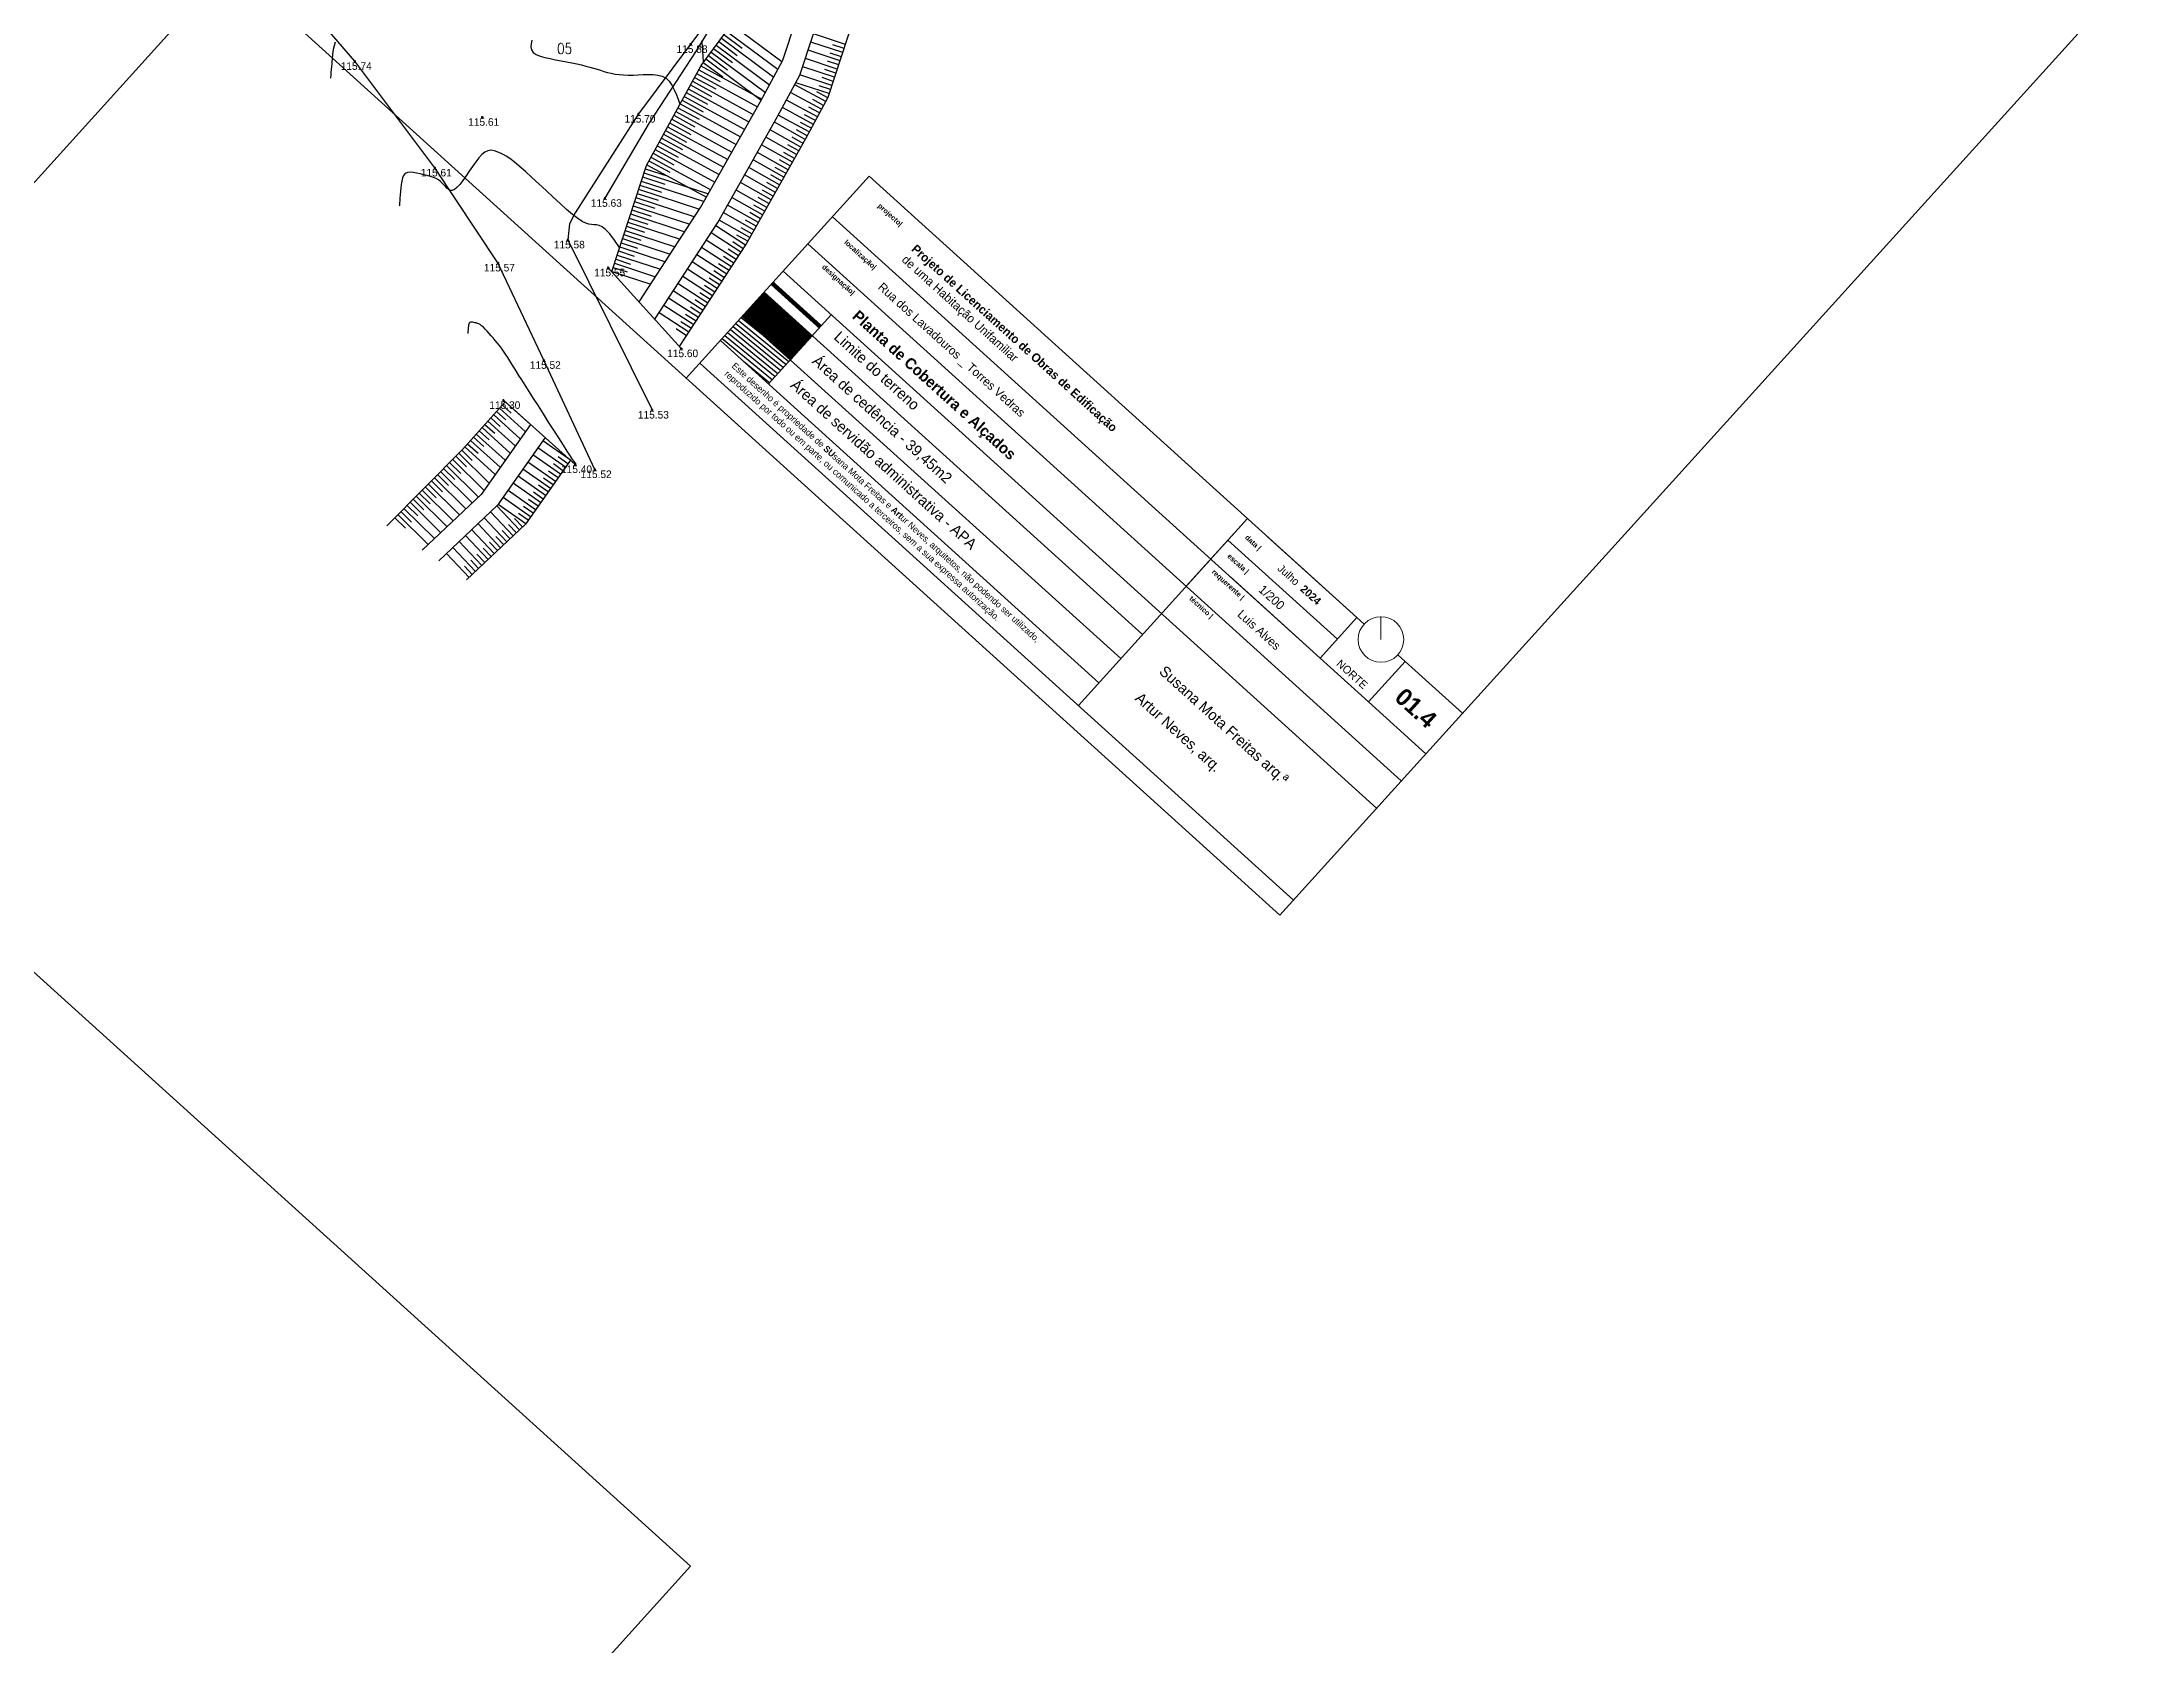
# Model space of a CAD drawing. Extents: x -196763 to -87592, y -65703 to -55832.
# Drawn here: x -87689.5 to -87592.4, y -65549.9 to -65475.8 of the extents above; entities that cross this region are included whole.
import ezdxf
from ezdxf.enums import TextEntityAlignment as Align

# ---------------------------------------------------------------- set-up
doc = ezdxf.new("R2010")
doc.units = 0
doc.header["$MEASUREMENT"] = 0
doc.header["$PDMODE"] = 34
doc.header["$PDSIZE"] = 0.05
doc.linetypes.add('DASHED', pattern=[70, 50, -20])
for name, color, linetype in [('0_coordinates', 1, 'Continuous'), ('0_PROP.trama', 251, 'Continuous'), ('0_PROPfinal', 4, 'Continuous'), ('CV', 8, 'Continuous'), ('CVD', 6, 'Continuous'), ('LEVTP_BERMA', 6, 'Continuous'), ('LEVTP_MURO', 1, 'Continuous'), ('LEVTP_RIBEIRA', 8, 'Continuous'), ('POINTS', 2, 'Continuous'), ('Z', 1, 'Continuous')]:
    doc.layers.add(name, color=color, linetype=linetype)
doc.layers.add('0_folha', color=7, linetype='Continuous', lineweight=9)
doc.layers.add('0_Limites_Terreno', color=30, linetype='DASHED', lineweight=35)
doc.styles.add('coordinates', font='romans', dxfattribs={"width": 0.8})
doc.styles.add('creativespace', font='GOTHIC.TTF')

msp = doc.modelspace()

# ---------------------------------------------------------------- hatches: boundary and pattern name
at = {"layer": '0_PROP.trama'}
h = msp.add_hatch(dxfattribs=at)
h.set_pattern_fill('ANSI31', color=5, scale=1.5, angle=-42.14304)
h.set_pattern_definition([(320.71392, (-87513.85634, -65593.4135), (0.11872367, 0.14512388), [])])
h.paths.add_polyline_path([(-87657.132, -65488.466), (-87658.139, -65489.578), (-87655.914, -65491.591), (-87654.908, -65490.479)])
at = {"layer": '0_PROPfinal', "linetype": 'Continuous', "transparency": 33554498}
h = msp.add_hatch(dxfattribs=at)
h.set_pattern_fill('ANSI32', color=30, scale=0.047)
h.set_pattern_definition([(2.856958, (-87859.235763, -65640.939184), (-0.0008784769, 0.0176030936), []), (2.856958, (-87859.229602, -65640.944759), (-0.0008784769, 0.0176030936), [])])
h.paths.add_polyline_path([(-87656.126, -65487.353), (-87657.132, -65488.466), (-87654.908, -65490.479), (-87653.901, -65489.366)])

# ---------------------------------------------------------------- linework, layer by layer
at = {"layer": '0_folha'}
for p, q in [((-87632.287, -65516.153), (-87709.58, -65446.208)), ((-87592.431, -65472.11), (-87632.287, -65516.153)), ((-87659.529, -65546.257), (-87736.822, -65476.312)), ((-87651.274, -65481.992), (-87659.722, -65491.327)), ((-87653.022, -65488.395), (-87655.914, -65491.591)), ((-87627.609, -65503.406), (-87627.609, -65502.351)), ((-87659.529, -65546.257), (-87699.385, -65590.3))]:
    msp.add_line(p, q, dxfattribs=at)
at = {"layer": '0_folha', "color": 7}
for p, q in [((-87651.274, -65481.992), (-87628.727, -65502.395)), ((-87652.965, -65483.86), (-87630.418, -65504.264)), ((-87654.106, -65485.121), (-87626.671, -65509.948)), ((-87655.247, -65486.382), (-87627.812, -65511.208)), ((-87656.126, -65487.353), (-87638.636, -65503.181)), ((-87656.126, -65487.353), (-87638.636, -65503.181)), ((-87657.132, -65488.466), (-87639.642, -65504.293)), ((-87658.139, -65489.578), (-87640.649, -65505.405)), ((-87658.139, -65489.578), (-87640.649, -65505.405)), ((-87659.088, -65490.627), (-87631.654, -65515.453)), ((-87633.784, -65497.819), (-87641.598, -65506.454)), ((-87633.784, -65497.819), (-87636.616, -65500.948)), ((-87634.683, -65498.812), (-87629.626, -65503.389)), ((-87632.872, -65498.644), (-87628.727, -65502.395)), ((-87634.563, -65500.513), (-87630.418, -65504.264)), ((-87628.727, -65502.395), (-87630.418, -65504.264)), ((-87628.392, -65502.699), (-87628.727, -65502.395)), ((-87628.184, -65506.285), (-87630.418, -65504.264)), ((-87626.493, -65504.417), (-87628.184, -65506.285)), ((-87626.493, -65504.417), (-87626.828, -65504.113)), ((-87626.493, -65504.417), (-87623.839, -65506.818)), ((-87628.184, -65506.285), (-87625.53, -65508.687))]:
    msp.add_line(p, q, dxfattribs=at)
msp.add_circle((-87627.609, -65503.406), 1.054, dxfattribs=at)
at = {"layer": '0_Limites_Terreno', "ltscale": 0.02, "const_width": 0.2, "flags": 128}
msp.add_lwpolyline([(-87655.743, -65486.945), (-87653.526, -65488.951)], dxfattribs=at)
at = {"layer": '0_PROPfinal', "linetype": 'Continuous'}
msp.add_ray((-87789.64, -65592.525), (0.6709838, 0.741472), dxfattribs=at)
at = {"layer": 'CV', "linetype": 'Continuous'}
for points in [[(-87666.86, -65475.704, 0), (-87666.892, -65475.863, 0), (-87666.9, -65476.012, 0), (-87666.871, -65476.147, 0), (-87666.794, -65476.264, 0), (-87666.794, -65476.264, 0), (-87666.661, -65476.359, 0), (-87666.48, -65476.436, 0), (-87666.263, -65476.499, 0), (-87666.021, -65476.552, 0), (-87665.767, -65476.601, 0), (-87665.767, -65476.601, 0), (-87665.512, -65476.649, 0), (-87665.261, -65476.697, 0), (-87665.018, -65476.746, 0), (-87664.785, -65476.794, 0), (-87664.569, -65476.843, 0), (-87664.569, -65476.843, 0), (-87664.369, -65476.892, 0), (-87664.185, -65476.941, 0), (-87664.013, -65476.991, 0), (-87663.848, -65477.04, 0), (-87663.687, -65477.09, 0), (-87663.687, -65477.09, 0), (-87663.526, -65477.139, 0), (-87663.362, -65477.186, 0), (-87663.193, -65477.229, 0), (-87663.014, -65477.264, 0), (-87662.823, -65477.289, 0), (-87662.823, -65477.289, 0), (-87662.619, -65477.304, 0), (-87662.402, -65477.309, 0), (-87662.177, -65477.308, 0), (-87661.945, -65477.301, 0), (-87661.711, -65477.292, 0), (-87661.711, -65477.292, 0), (-87661.477, -65477.284, 0), (-87661.249, -65477.287, 0), (-87661.032, -65477.31, 0), (-87660.833, -65477.363, 0), (-87660.657, -65477.457, 0), (-87660.657, -65477.457, 0), (-87660.508, -65477.599, 0), (-87660.383, -65477.781, 0), (-87660.274, -65477.994, 0), (-87660.178, -65478.226, 0), (-87660.087, -65478.47, 0), (-87660.087, -65478.47, 0), (-87660.018, -65478.659, 0)], [(-87676.153, -65477.458, 0), (-87676.14, -65477.301, 0), (-87676.13, -65477.191, 0), (-87676.118, -65477.058, 0), (-87676.105, -65476.918, 0), (-87676.094, -65476.785, 0), (-87676.084, -65476.675, 0), (-87676.084, -65476.675, 0), (-87676.077, -65476.597, 0), (-87676.072, -65476.542, 0), (-87676.068, -65476.494, 0), (-87676.063, -65476.439, 0), (-87676.056, -65476.361, 0), (-87676.056, -65476.361, 0), (-87676.045, -65476.25, 0), (-87676.024, -65476.11, 0), (-87675.988, -65475.951, 0), (-87675.929, -65475.781, 0)], [(-87662.805, -65485.278, 0), (-87663.035, -65484.948, 0), (-87663.262, -65484.656, 0), (-87663.262, -65484.656, 0), (-87663.453, -65484.455, 0), (-87663.613, -65484.331, 0), (-87663.75, -65484.264, 0), (-87663.872, -65484.236, 0), (-87663.986, -65484.228, 0), (-87663.986, -65484.228, 0), (-87664.1, -65484.22, 0), (-87664.223, -65484.201, 0), (-87664.363, -65484.157, 0), (-87664.53, -65484.076, 0), (-87664.732, -65483.947, 0), (-87664.732, -65483.947, 0), (-87664.974, -65483.761, 0), (-87665.252, -65483.526, 0), (-87665.555, -65483.254, 0), (-87665.876, -65482.958, 0), (-87666.206, -65482.65, 0), (-87666.206, -65482.65, 0), (-87666.536, -65482.341, 0), (-87666.858, -65482.043, 0), (-87667.161, -65481.767, 0), (-87667.439, -65481.522, 0), (-87667.682, -65481.32, 0), (-87667.682, -65481.32, 0), (-87667.884, -65481.167, 0), (-87668.051, -65481.057, 0), (-87668.193, -65480.978, 0), (-87668.316, -65480.921, 0), (-87668.432, -65480.875, 0), (-87668.432, -65480.875, 0), (-87668.545, -65480.832, 0), (-87668.661, -65480.799, 0), (-87668.779, -65480.788, 0), (-87668.902, -65480.809, 0), (-87669.031, -65480.872, 0), (-87669.031, -65480.872, 0), (-87669.166, -65480.985, 0), (-87669.308, -65481.14, 0), (-87669.453, -65481.327, 0), (-87669.602, -65481.536, 0), (-87669.753, -65481.755, 0), (-87669.753, -65481.755, 0), (-87669.903, -65481.974, 0), (-87670.049, -65482.181, 0), (-87670.19, -65482.364, 0), (-87670.321, -65482.51, 0), (-87670.439, -65482.609, 0), (-87670.439, -65482.609, 0), (-87670.541, -65482.651, 0), (-87670.631, -65482.646, 0), (-87670.712, -65482.604, 0), (-87670.786, -65482.538, 0), (-87670.857, -65482.46, 0), (-87670.857, -65482.46, 0), (-87670.928, -65482.38, 0), (-87671.002, -65482.302, 0), (-87671.084, -65482.228, 0), (-87671.177, -65482.158, 0), (-87671.285, -65482.096, 0), (-87671.285, -65482.096, 0), (-87671.411, -65482.042, 0), (-87671.551, -65481.995, 0), (-87671.703, -65481.954, 0), (-87671.861, -65481.916, 0), (-87672.024, -65481.879, 0), (-87672.024, -65481.879, 0), (-87672.186, -65481.844, 0), (-87672.343, -65481.818, 0), (-87672.487, -65481.807, 0), (-87672.614, -65481.821, 0), (-87672.716, -65481.868, 0), (-87672.716, -65481.868, 0), (-87672.792, -65481.952, 0), (-87672.843, -65482.068, 0), (-87672.877, -65482.209, 0), (-87672.898, -65482.366, 0), (-87672.914, -65482.531, 0), (-87672.914, -65482.531, 0), (-87672.929, -65482.697, 0), (-87672.943, -65482.855, 0), (-87672.956, -65483.001, 0), (-87672.967, -65483.126, 0), (-87672.976, -65483.225, 0), (-87672.976, -65483.225, 0), (-87672.982, -65483.293, 0), (-87672.985, -65483.334, 0), (-87672.987, -65483.355, 0)], [(-87664.845, -65495.312, 0), (-87664.843, -65495.309, 0), (-87664.841, -65495.307, 0), (-87664.838, -65495.305, 0), (-87664.836, -65495.302, 0), (-87664.834, -65495.299, 0), (-87664.832, -65495.297, 0), (-87664.832, -65495.297, 0), (-87664.83, -65495.296, 0), (-87664.829, -65495.295, 0), (-87664.828, -65495.294, 0), (-87664.827, -65495.293, 0), (-87664.826, -65495.291, 0), (-87664.826, -65495.291, 0), (-87664.824, -65495.289, 0), (-87664.822, -65495.286, 0), (-87664.821, -65495.283, 0), (-87664.82, -65495.279, 0), (-87664.821, -65495.276, 0), (-87664.821, -65495.276, 0), (-87664.823, -65495.272, 0), (-87664.828, -65495.268, 0), (-87664.833, -65495.264, 0), (-87664.84, -65495.26, 0), (-87664.847, -65495.256, 0), (-87664.847, -65495.256, 0), (-87664.855, -65495.249, 0), (-87664.873, -65495.228, 0), (-87664.909, -65495.177, 0), (-87664.974, -65495.081, 0), (-87665.076, -65494.925, 0), (-87665.076, -65494.925, 0), (-87665.221, -65494.7, 0), (-87665.404, -65494.415, 0), (-87665.616, -65494.086, 0), (-87665.845, -65493.726, 0), (-87666.084, -65493.352, 0), (-87666.084, -65493.352, 0), (-87666.324, -65492.977, 0), (-87666.558, -65492.61, 0), (-87666.781, -65492.261, 0), (-87666.987, -65491.939, 0), (-87667.169, -65491.651, 0), (-87667.169, -65491.651, 0), (-87667.326, -65491.405, 0), (-87667.459, -65491.194, 0), (-87667.575, -65491.009, 0), (-87667.68, -65490.841, 0), (-87667.779, -65490.682, 0), (-87667.779, -65490.682, 0), (-87667.878, -65490.526, 0), (-87667.976, -65490.371, 0), (-87668.073, -65490.22, 0), (-87668.171, -65490.075, 0), (-87668.267, -65489.938, 0), (-87668.267, -65489.938, 0), (-87668.363, -65489.81, 0), (-87668.458, -65489.691, 0), (-87668.553, -65489.577, 0), (-87668.648, -65489.467, 0), (-87668.742, -65489.36, 0), (-87668.742, -65489.36, 0), (-87668.836, -65489.253, 0), (-87668.928, -65489.15, 0), (-87669.018, -65489.055, 0), (-87669.102, -65488.971, 0), (-87669.181, -65488.902, 0), (-87669.181, -65488.902, 0), (-87669.253, -65488.851, 0), (-87669.318, -65488.815, 0), (-87669.379, -65488.791, 0), (-87669.436, -65488.774, 0), (-87669.493, -65488.761, 0), (-87669.493, -65488.761, 0), (-87669.548, -65488.749, 0), (-87669.602, -65488.74, 0), (-87669.651, -65488.737, 0), (-87669.695, -65488.741, 0), (-87669.73, -65488.757, 0), (-87669.73, -65488.757, 0), (-87669.756, -65488.786, 0), (-87669.773, -65488.826, 0), (-87669.785, -65488.874, 0), (-87669.792, -65488.928, 0), (-87669.797, -65488.985, 0), (-87669.797, -65488.985, 0), (-87669.803, -65489.041, 0), (-87669.807, -65489.096, 0), (-87669.812, -65489.145, 0), (-87669.816, -65489.188, 0), (-87669.819, -65489.222, 0), (-87669.819, -65489.222, 0), (-87669.821, -65489.245, 0), (-87669.822, -65489.259, 0), (-87669.823, -65489.267, 0)]]:
    msp.add_polyline3d(points, dxfattribs=at)
at = {"layer": 'CVD', "linetype": 'Continuous'}
msp.add_polyline3d([(-87658.92, -65476.707, 0), (-87658.921, -65476.701, 0), (-87658.937, -65476.455, 0), (-87658.937, -65476.455, 0), (-87658.953, -65476.204, 0), (-87658.974, -65475.959, 0), (-87659.008, -65475.725, 0)], dxfattribs=at)
at = {"layer": 'LEVTP_BERMA', "linetype": 'Continuous'}
for p, q in [((-87675.044, -65476.67), (-87679.089, -65471.981)), ((-87658.592, -65474.637), (-87659.52, -65475.886)), ((-87671.344, -65481.598), (-87675.044, -65476.67)), ((-87659.52, -65475.886), (-87661.929, -65479.108)), ((-87659.262, -65476.193), (-87661.436, -65479.521)), ((-87661.929, -65479.108), (-87664.865, -65483.673)), ((-87661.436, -65479.521), (-87663.483, -65483.001)), ((-87668.425, -65485.99), (-87671.344, -65481.598)), ((-87665.115, -65484.189), (-87665.193, -65484.925)), ((-87664.865, -65483.673), (-87665.115, -65484.189)), ((-87665.193, -65484.925), (-87661.306, -65492.792)), ((-87666.303, -65490.493), (-87668.425, -65485.99)), ((-87663.952, -65495.542), (-87666.303, -65490.493))]:
    msp.add_line(p, q, dxfattribs=at)
at = {"layer": 'LEVTP_MURO', "linetype": 'Continuous'}
for p, q in [((-87658.369, -65474.733), (-87659.262, -65476.193)), ((-87659.953, -65489.953), (-87663.328, -65486.218)), ((-87668.174, -65492.346), (-87664.859, -65495.309))]:
    msp.add_line(p, q, dxfattribs=at)
at = {"layer": 'LEVTP_RIBEIRA', "color": 1, "linetype": 'Continuous', "elevation": 115.552}
for points in [[(-87663.17, -65486.393), (-87661.566, -65481.491), (-87659.037, -65476.864), (-87657.584, -65474.907), (-87655.489, -65470.259), (-87652.776, -65464.749), (-87651.105, -65462.304)], [(-87660.031, -65489.867), (-87656.969, -65485.154), (-87654.202, -65480.25), (-87653.169, -65478.333), (-87651.324, -65472.728), (-87649.14, -65466.872), (-87647.721, -65464.796)]]:
    msp.add_lwpolyline(points, dxfattribs=at)
at = {"layer": 'LEVTP_RIBEIRA', "color": 120, "linetype": 'Continuous', "elevation": 115.552}
for points in [[(-87661.896, -65487.803), (-87659.058, -65483.437), (-87656.291, -65478.533), (-87655.258, -65476.616), (-87653.413, -65471.012), (-87651.229, -65465.155), (-87649.891, -65463.198)], [(-87661.173, -65488.602), (-87658.269, -65484.133), (-87655.502, -65479.229), (-87654.469, -65477.312), (-87652.624, -65471.708), (-87650.44, -65465.851), (-87649.05, -65463.817)]]:
    msp.add_lwpolyline(points, dxfattribs=at)
at = {"layer": 'LEVTP_RIBEIRA', "linetype": 'Continuous'}
for points in [[(-87658.101, -65475.604), (-87655.681, -65477.401)], [(-87657.982, -65475.443), (-87657.143, -65476.066)], [(-87657.863, -65475.283), (-87655.489, -65477.045)], [(-87657.624, -65474.962), (-87655.298, -65476.689)], [(-87652.365, -65475.891), (-87653.841, -65475.405)], [(-87658.817, -65476.567), (-87656.256, -65478.469)], [(-87658.697, -65476.407), (-87657.809, -65477.066)], [(-87658.578, -65476.246), (-87656.064, -65478.113)], [(-87658.459, -65476.086), (-87657.587, -65476.733)], [(-87658.34, -65475.925), (-87655.873, -65477.757)], [(-87658.22, -65475.765), (-87657.365, -65476.4)], [(-87652.74, -65477.031), (-87654.216, -65476.545)], [(-87652.615, -65476.651), (-87654.091, -65476.165)], [(-87652.49, -65476.271), (-87653.966, -65475.785)], [(-87652.677, -65476.841), (-87653.194, -65476.671)], [(-87652.552, -65476.461), (-87653.069, -65476.291)], [(-87652.427, -65476.081), (-87652.944, -65475.911)], [(-87659.435, -65477.593), (-87656.627, -65479.128)], [(-87659.339, -65477.417), (-87658.356, -65477.955)], [(-87659.243, -65477.242), (-87656.43, -65478.78)], [(-87659.147, -65477.066), (-87658.162, -65477.605)], [(-87659.052, -65476.891), (-87656.235, -65478.43)], [(-87658.936, -65476.728), (-87658.032, -65477.399)], [(-87653.115, -65478.17), (-87654.658, -65477.663)], [(-87652.99, -65477.79), (-87654.466, -65477.305)], [(-87652.865, -65477.411), (-87654.341, -65476.925)], [(-87652.928, -65477.601), (-87653.444, -65477.43)], [(-87652.802, -65477.221), (-87653.319, -65477.051)], [(-87660.011, -65478.646), (-87657.216, -65480.173)], [(-87659.915, -65478.47), (-87658.936, -65479.005)], [(-87659.819, -65478.295), (-87657.02, -65479.825)], [(-87659.723, -65478.119), (-87658.743, -65478.655)], [(-87659.627, -65477.944), (-87656.823, -65479.476)], [(-87659.531, -65477.768), (-87658.549, -65478.305)], [(-87653.657, -65479.239), (-87655.09, -65478.466)], [(-87653.467, -65478.887), (-87654.901, -65478.114)], [(-87653.277, -65478.534), (-87654.711, -65477.762)], [(-87653.372, -65478.711), (-87653.874, -65478.44)], [(-87653.182, -65478.358), (-87653.684, -65478.088)], [(-87653.053, -65477.98), (-87653.581, -65477.807)], [(-87660.491, -65479.523), (-87659.517, -65480.056)], [(-87660.395, -65479.348), (-87657.61, -65480.87)], [(-87660.299, -65479.172), (-87659.323, -65479.706)], [(-87660.203, -65478.997), (-87657.413, -65480.522)], [(-87660.107, -65478.821), (-87659.13, -65479.355)], [(-87654.227, -65480.295), (-87655.65, -65479.492)], [(-87654.036, -65479.943), (-87655.47, -65479.17)], [(-87653.846, -65479.591), (-87655.28, -65478.818)], [(-87653.941, -65479.767), (-87654.443, -65479.497)], [(-87653.752, -65479.415), (-87654.253, -65479.144)], [(-87653.562, -65479.063), (-87654.064, -65478.792)], [(-87661.066, -65480.576), (-87660.097, -65481.106)], [(-87660.97, -65480.401), (-87658.199, -65481.915)], [(-87660.874, -65480.225), (-87659.904, -65480.756)], [(-87660.778, -65480.05), (-87658.003, -65481.567)], [(-87660.682, -65479.874), (-87659.71, -65480.406)], [(-87660.586, -65479.699), (-87657.806, -65481.218)], [(-87654.816, -65481.34), (-87656.239, -65480.537)], [(-87654.62, -65480.991), (-87656.043, -65480.188)], [(-87654.423, -65480.643), (-87655.846, -65479.84)], [(-87654.522, -65480.817), (-87655.02, -65480.536)], [(-87654.325, -65480.469), (-87654.823, -65480.188)], [(-87654.131, -65480.119), (-87654.634, -65479.848)], [(-87661.546, -65481.454), (-87658.789, -65482.96)], [(-87661.45, -65481.278), (-87660.484, -65481.806)], [(-87661.354, -65481.103), (-87658.593, -65482.612)], [(-87661.258, -65480.927), (-87660.291, -65481.456)], [(-87661.162, -65480.752), (-87658.396, -65482.264)], [(-87655.21, -65482.036), (-87656.633, -65481.234)], [(-87655.013, -65481.688), (-87656.436, -65480.885)], [(-87654.915, -65481.514), (-87655.413, -65481.233)], [(-87654.718, -65481.166), (-87655.216, -65480.885)], [(-87661.864, -65482.401), (-87660.862, -65482.729)], [(-87661.802, -65482.211), (-87658.902, -65483.16)], [(-87661.74, -65482.021), (-87660.711, -65482.357)], [(-87661.677, -65481.831), (-87658.701, -65482.804)], [(-87661.615, -65481.641), (-87660.56, -65481.986)], [(-87655.799, -65483.082), (-87657.222, -65482.279)], [(-87655.603, -65482.733), (-87657.026, -65481.93)], [(-87655.406, -65482.385), (-87656.829, -65481.582)], [(-87655.504, -65482.559), (-87656.003, -65482.278)], [(-87655.308, -65482.211), (-87655.806, -65481.93)], [(-87655.111, -65481.862), (-87655.609, -65481.581)], [(-87662.175, -65483.351), (-87659.559, -65484.207)], [(-87662.113, -65483.161), (-87661.179, -65483.467)], [(-87662.051, -65482.971), (-87659.333, -65483.86)], [(-87661.988, -65482.781), (-87661.02, -65483.098)], [(-87661.926, -65482.591), (-87659.108, -65483.513)], [(-87656.389, -65484.127), (-87657.812, -65483.324)], [(-87656.193, -65483.778), (-87657.616, -65482.975)], [(-87655.996, -65483.43), (-87657.419, -65482.627)], [(-87656.094, -65483.604), (-87656.592, -65483.323)], [(-87655.898, -65483.256), (-87656.396, -65482.975)], [(-87655.701, -65482.907), (-87656.199, -65482.626)], [(-87662.486, -65484.302), (-87661.659, -65484.572)], [(-87662.424, -65484.112), (-87660.01, -65484.901)], [(-87662.362, -65483.922), (-87661.499, -65484.204)], [(-87662.299, -65483.731), (-87659.784, -65484.554)], [(-87662.237, -65483.541), (-87661.339, -65483.835)], [(-87656.98, -65485.171), (-87658.36, -65484.274)], [(-87656.782, -65484.823), (-87658.205, -65484.02)], [(-87656.586, -65484.475), (-87658.009, -65483.672)], [(-87656.684, -65484.649), (-87657.182, -65484.368)], [(-87656.487, -65484.301), (-87656.985, -65484.02)], [(-87656.291, -65483.952), (-87656.789, -65483.671)], [(-87662.859, -65485.442), (-87662.138, -65485.678)], [(-87662.797, -65485.252), (-87660.687, -65485.943)], [(-87662.735, -65485.062), (-87661.978, -65485.31)], [(-87662.672, -65484.872), (-87660.461, -65485.596)], [(-87662.61, -65484.682), (-87661.819, -65484.941)], [(-87662.548, -65484.492), (-87660.235, -65485.249)], [(-87657.634, -65486.177), (-87659.014, -65485.28)], [(-87657.416, -65485.842), (-87658.796, -65484.945)], [(-87657.198, -65485.506), (-87658.578, -65484.609)], [(-87657.307, -65485.674), (-87657.79, -65485.36)], [(-87657.089, -65485.339), (-87657.572, -65485.025)], [(-87656.881, -65484.998), (-87657.38, -65484.716)], [(-87663.17, -65486.393), (-87661.363, -65486.984)], [(-87663.108, -65486.203), (-87662.458, -65486.415)], [(-87663.046, -65486.012), (-87661.138, -65486.637)], [(-87662.983, -65485.822), (-87662.298, -65486.047)], [(-87662.921, -65485.632), (-87660.912, -65486.29)], [(-87658.288, -65487.183), (-87659.668, -65486.286)], [(-87658.07, -65486.848), (-87659.45, -65485.951)], [(-87657.852, -65486.513), (-87659.232, -65485.616)], [(-87657.961, -65486.68), (-87658.444, -65486.366)], [(-87657.743, -65486.345), (-87658.226, -65486.031)], [(-87657.525, -65486.01), (-87658.008, -65485.696)], [(-87658.942, -65488.19), (-87660.322, -65487.292)], [(-87658.724, -65487.854), (-87660.104, -65486.957)], [(-87658.506, -65487.519), (-87659.886, -65486.622)], [(-87658.615, -65487.687), (-87659.098, -65487.373)], [(-87658.397, -65487.351), (-87658.88, -65487.037)], [(-87658.179, -65487.016), (-87658.662, -65486.702)], [(-87659.596, -65489.196), (-87660.976, -65488.299)], [(-87659.378, -65488.86), (-87660.758, -65487.963)], [(-87659.16, -65488.525), (-87660.54, -65487.628)], [(-87659.051, -65488.357), (-87659.534, -65488.043)], [(-87658.833, -65488.022), (-87659.316, -65487.708)], [(-87659.705, -65489.364), (-87660.188, -65489.05)], [(-87659.487, -65489.028), (-87659.97, -65488.714)], [(-87659.269, -65488.693), (-87659.752, -65488.379)], [(-87668.758, -65493.165), (-87668.321, -65493.558)], [(-87668.625, -65493.016), (-87667.393, -65494.125)], [(-87668.491, -65492.867), (-87668.066, -65493.25)], [(-87668.357, -65492.719), (-87667.162, -65493.795)], [(-87668.223, -65492.57), (-87667.811, -65492.941)], [(-87668.089, -65492.422), (-87666.93, -65493.465)], [(-87669.561, -65494.056), (-87669.086, -65494.484)], [(-87669.428, -65493.908), (-87668.088, -65495.114)], [(-87669.294, -65493.759), (-87668.831, -65494.176)], [(-87669.16, -65493.61), (-87667.856, -65494.785)], [(-87669.026, -65493.462), (-87668.576, -65493.867)], [(-87668.892, -65493.313), (-87667.625, -65494.455)], [(-87670.521, -65495.076), (-87669.069, -65496.513)], [(-87670.38, -65494.934), (-87669.88, -65495.428)], [(-87670.239, -65494.791), (-87668.836, -65496.181)], [(-87670.098, -65494.649), (-87669.616, -65495.127)], [(-87669.963, -65494.502), (-87668.551, -65495.774)], [(-87669.829, -65494.354), (-87669.341, -65494.793)], [(-87669.695, -65494.205), (-87668.319, -65495.444)], [(-87665.536, -65495.769), (-87666.811, -65494.875)], [(-87665.307, -65495.442), (-87666.581, -65494.547)], [(-87665.077, -65495.114), (-87666.351, -65494.22)], [(-87665.192, -65495.278), (-87665.638, -65494.965)], [(-87671.506, -65496.07), (-87670.997, -65496.574)], [(-87671.365, -65495.928), (-87669.908, -65497.371)], [(-87671.224, -65495.786), (-87670.713, -65496.293)], [(-87671.084, -65495.644), (-87669.617, -65497.096)], [(-87670.943, -65495.502), (-87670.428, -65496.012)], [(-87670.802, -65495.36), (-87669.326, -65496.821)], [(-87670.661, -65495.218), (-87670.145, -65495.729)], [(-87666.226, -65496.751), (-87667.5, -65495.857)], [(-87665.996, -65496.424), (-87667.27, -65495.53)], [(-87665.766, -65496.096), (-87667.04, -65495.202)], [(-87665.881, -65496.26), (-87666.327, -65495.947)], [(-87665.651, -65495.933), (-87666.097, -65495.62)], [(-87665.421, -65495.605), (-87665.867, -65495.292)], [(-87672.491, -65497.065), (-87671.072, -65498.47)], [(-87672.35, -65496.923), (-87671.852, -65497.416)], [(-87672.209, -65496.781), (-87670.781, -65498.195)], [(-87672.069, -65496.639), (-87671.567, -65497.136)], [(-87671.928, -65496.497), (-87670.49, -65497.92)], [(-87671.787, -65496.355), (-87671.282, -65496.855)], [(-87671.646, -65496.213), (-87670.199, -65497.646)], [(-87666.915, -65497.733), (-87668.189, -65496.839)], [(-87666.685, -65497.406), (-87667.96, -65496.512)], [(-87666.455, -65497.079), (-87667.73, -65496.184)], [(-87666.57, -65497.242), (-87667.016, -65496.929)], [(-87666.341, -65496.915), (-87666.787, -65496.602)], [(-87666.111, -65496.587), (-87666.557, -65496.275)], [(-87673.194, -65497.776), (-87672.706, -65498.259)], [(-87673.054, -65497.634), (-87671.654, -65499.02)], [(-87672.913, -65497.492), (-87672.421, -65497.978)], [(-87672.772, -65497.35), (-87671.363, -65498.745)], [(-87672.631, -65497.207), (-87672.137, -65497.697)], [(-87668.304, -65499.163), (-87669.349, -65498.057)], [(-87668.014, -65498.888), (-87669.058, -65497.782)], [(-87667.723, -65498.613), (-87668.767, -65497.508)], [(-87667.432, -65498.339), (-87668.476, -65497.233)], [(-87667.145, -65498.061), (-87668.419, -65497.167)], [(-87667.287, -65498.201), (-87667.66, -65497.806)], [(-87667.03, -65497.897), (-87667.476, -65497.584)], [(-87666.8, -65497.57), (-87667.246, -65497.257)], [(-87669.177, -65499.987), (-87670.221, -65498.881)], [(-87668.886, -65499.712), (-87669.93, -65498.606)], [(-87668.595, -65499.437), (-87669.639, -65498.332)], [(-87668.45, -65499.3), (-87668.815, -65498.913)], [(-87668.159, -65499.025), (-87668.524, -65498.638)], [(-87667.868, -65498.751), (-87668.234, -65498.364)], [(-87667.577, -65498.476), (-87667.943, -65498.089)], [(-87669.758, -65500.536), (-87670.803, -65499.43)], [(-87669.468, -65500.261), (-87670.512, -65499.156)], [(-87669.322, -65500.124), (-87669.688, -65499.737)], [(-87669.031, -65499.849), (-87669.397, -65499.462)], [(-87668.741, -65499.575), (-87669.106, -65499.188)], [(-87669.613, -65500.399), (-87669.978, -65500.012)]]:
    msp.add_lwpolyline(points, dxfattribs=at)
at = {"layer": 'LEVTP_RIBEIRA', "color": 1, "linetype": 'Continuous'}
for points in [[(-87668.089, -65492.422), (-87670.065, -65494.616), (-87673.569, -65498.154)], [(-87665.077, -65495.114), (-87667.158, -65498.08), (-87669.879, -65500.65)]]:
    msp.add_lwpolyline(points, dxfattribs=at)
at = {"layer": 'LEVTP_RIBEIRA', "color": 120, "linetype": 'Continuous'}
for points in [[(-87666.927, -65493.46), (-87669.205, -65496.707), (-87671.926, -65499.277)], [(-87666.246, -65494.069), (-87668.445, -65497.203), (-87671.166, -65499.773)]]:
    msp.add_lwpolyline(points, dxfattribs=at)
at = {"layer": 'POINTS'}
for p in [(-87675.044, -65476.67, 115.744), (-87659.52, -65475.886, 115.876), (-87669.15, -65479.255, 115.609), (-87661.929, -65479.108, 115.696), (-87671.344, -65481.598, 115.614), (-87663.483, -65483.001, 115.63), (-87665.193, -65484.925, 115.582), (-87668.425, -65485.99, 115.566), (-87663.328, -65486.218, 115.552), (-87659.953, -65489.953, 115.596), (-87666.303, -65490.493, 115.516), (-87668.174, -65492.346, 115.296), (-87661.306, -65492.792, 115.534), (-87664.859, -65495.309, 115.398), (-87663.952, -65495.542, 115.518)]:
    msp.add_point(p, dxfattribs=at)

# ---------------------------------------------------------------- texts
at = {"layer": '0_coordinates', "color": 3, "linetype": 'Continuous', "style": 'coordinates', "width": 0.8}
msp.add_text('05', height=0.5, dxfattribs=at).set_placement((-87665.69, -65476.336))
at = {"layer": '0_folha', "color": 7, "attachment_point": 1, "rotation": 317.85696, "style": 'creativespace'}
for s, insert, char_height, width in [('{\\fCentury Gothic|b1|i0|c0|p34;projecto|}', (-87650.732, -65483.213), 0.24, 16), ('{\\fCentury Gothic|b1|i0|c0|p34;localização|}', (-87652.281, -65484.897), 0.24, 16), ('{\\fCentury Gothic|b1|i0|c0|p34;designação|}', (-87653.315, -65486.039), 0.24, 16), ('{\\fCentury Gothic|b1|i0|c0|p34;\\C0;data |}', (-87633.756, -65498.544), 0.24, 16), ('{\\fCentury Gothic|b1|i0|c0|p34;escala |}', (-87634.575, -65499.41), 0.24, 16), ('{\\fCentury Gothic|b1|i0|c0|p34;requerente |}', (-87635.294, -65500.137), 0.24, 16), ('{\\fCentury Gothic|b1|i0|c0|p34;técnico |}', (-87636.333, -65501.372), 0.24, 16), ('{\\fCentury Gothic|b1|i0|c0|p34;01.4}', (-87626.495, -65505.577), 0.8, 2.32)]:
    msp.add_mtext(s, dxfattribs=dict(at, insert=insert, char_height=char_height, width=width))
at = {"layer": '0_folha', "attachment_point": 1, "rotation": 317.85696, "style": 'creativespace'}
for s, insert, char_height in [('{\\fCentury Gothic|b1|i0|c0|p34;Projeto de Licenciamento de Obras de Edificação\\P}de uma Habitação Unifamiliar ', (-87649.077, -65485.107), 0.4), ('Rua dos Lavadouros _ Torres Vedras', (-87650.624, -65486.868), 0.4), ('Este desenho é propriedade de {\\fCentury Gothic|b1|i0|c0|p34;SU}sana Mota Freitas e {\\fCentury Gothic|b1|i0|c0|p34;Art}ur Neves, arquitetos, não podendo ser utilizado,\\Preproduzido por todo ou em parte, ou comunicado a terceiros, sem a sua expressa autorização.', (-87657.446, -65490.575), 0.3), ('{\\fCentury Gothic|b0|i0|c0|p34;1/200}', (-87633.031, -65500.848), 0.40913), ('Luis Alves', (-87634.011, -65501.997), 0.4005)]:
    msp.add_mtext(s, dxfattribs=dict(at, insert=insert, char_height=char_height))
at = {"layer": '0_folha', "color": 7, "attachment_point": 1, "rotation": 317.85696, "style": 'creativespace'}
for s, insert, char_height in [('{\\fCentury Gothic|b1|i0|c0|p34;Planta de Cobertura e Alçados}', (-87651.742, -65488.137), 0.5093), ('Julho  {\\fCentury Gothic|b1|i0|c0|p34;2024}', (-87632.183, -65499.901), 0.36), ('{\\fCentury Gothic|b0|i0|c0|p34;NORTE}', (-87629.456, -65504.302), 0.36607)]:
    msp.add_mtext(s, dxfattribs=dict(at, insert=insert, char_height=char_height))
at = {"layer": '0_folha', "char_height": 0.5, "width": 43.0483, "attachment_point": 1, "rotation": 317.85696, "style": 'creativespace'}
for s, insert in [('Limite do terreno ', (-87652.602, -65489.111)), ('Área de cedência - 39,45m2', (-87653.608, -65490.224)), ('Área de servidão administrativa - APA', (-87654.614, -65491.336)), ('Susana Mota Freitas arq.ª\\P\\PArtur Neves, arq.', (-87637.566, -65504.572))]:
    msp.add_mtext(s, dxfattribs=dict(at, insert=insert))
at = {"layer": 'Z'}
for s, p in [(' 115.88', (-87659.52, -65476.286, 115.876)), (' 115.74', (-87675.044, -65477.07, 115.744)), (' 115.61', (-87669.15, -65479.655, 115.609)), (' 115.70', (-87661.929, -65479.508, 115.696)), (' 115.61', (-87671.344, -65481.998, 115.614)), (' 115.63', (-87663.483, -65483.401, 115.63)), (' 115.58', (-87665.193, -65485.325, 115.582)), (' 115.57', (-87668.425, -65486.39, 115.566)), (' 115.55', (-87663.328, -65486.618, 115.552)), (' 115.60', (-87659.953, -65490.353, 115.596)), (' 115.52', (-87666.303, -65490.893, 115.516)), (' 115.30', (-87668.174, -65492.746, 115.296)), (' 115.53', (-87661.306, -65493.192, 115.534)), (' 115.40', (-87664.859, -65495.709, 115.398)), (' 115.52', (-87663.952, -65495.942, 115.518))]:
    msp.add_text(s, height=0.35, dxfattribs=at).set_placement(p, align=Align.CENTER)

doc.saveas('drawing.dxf')
